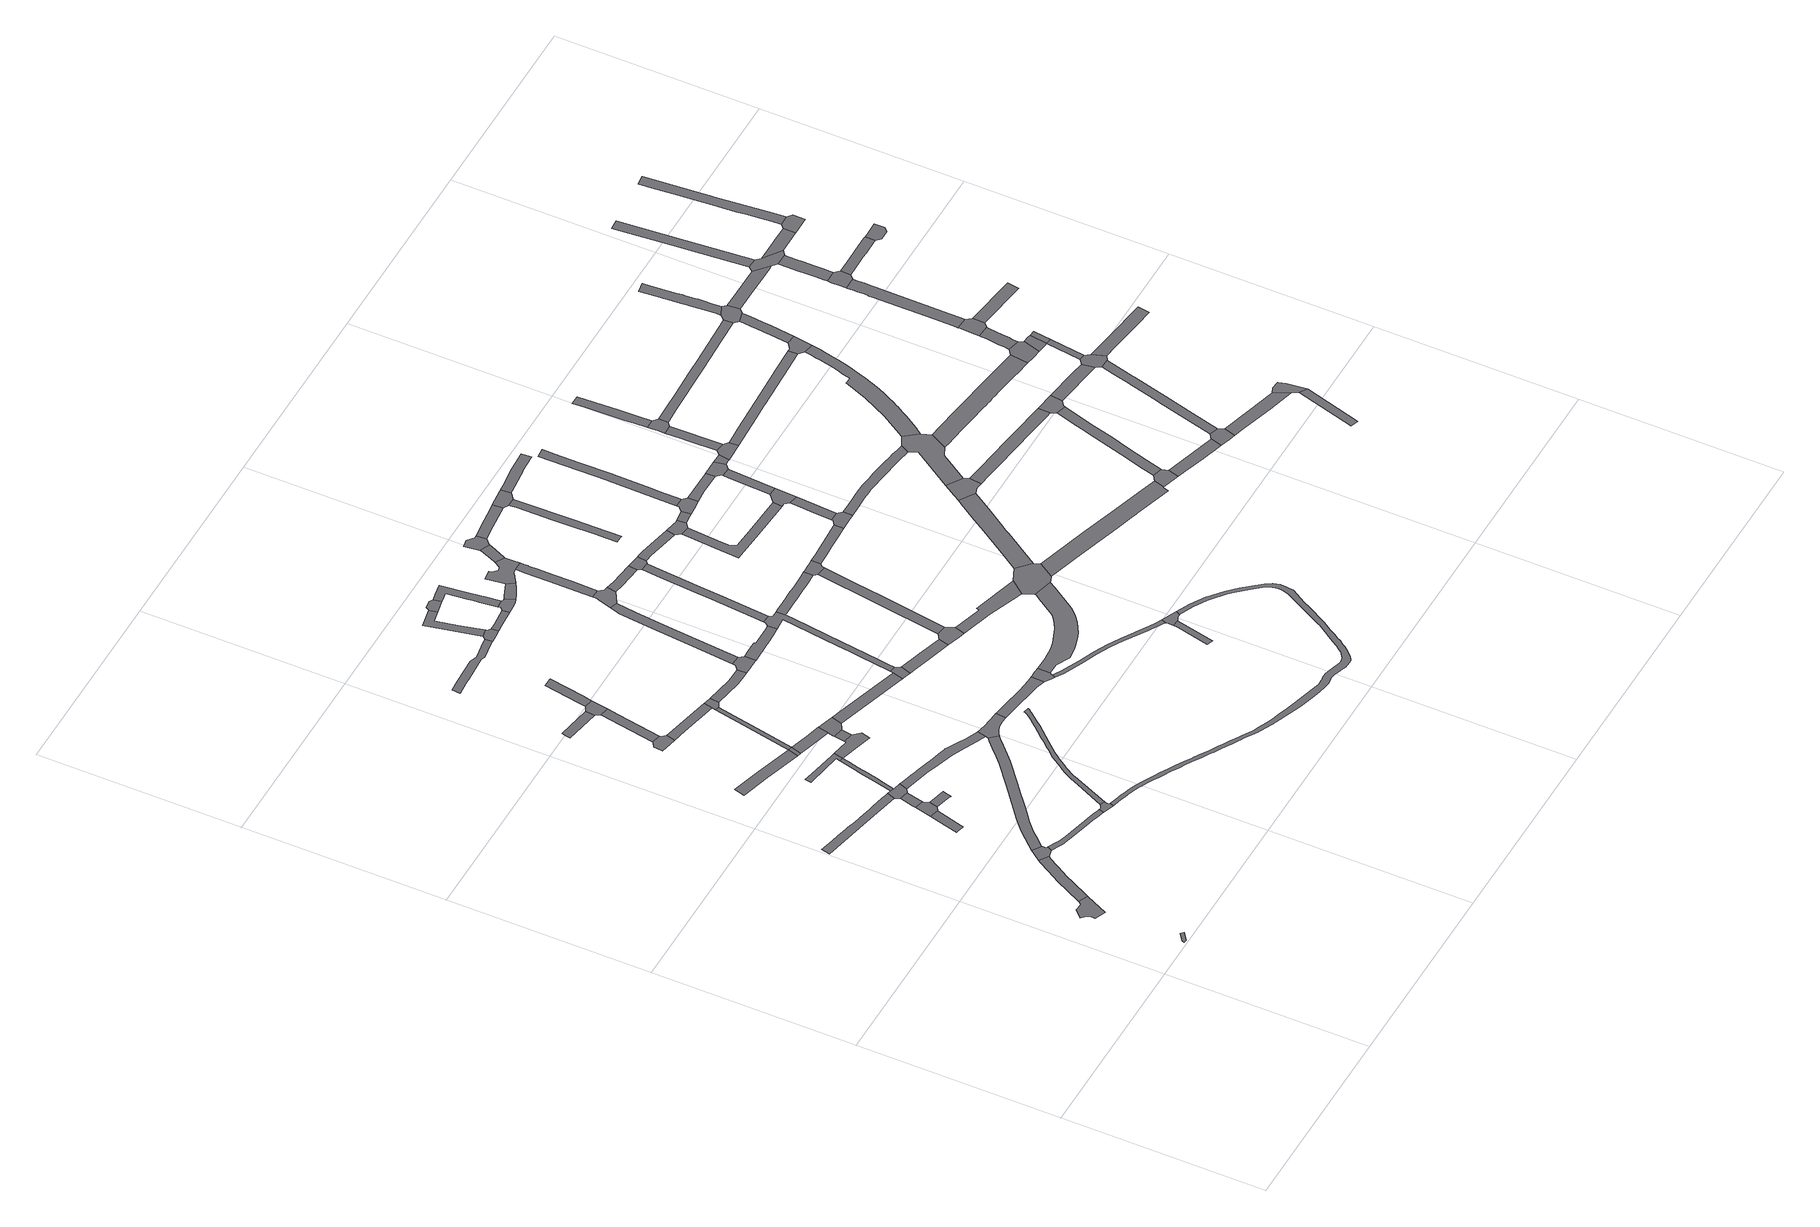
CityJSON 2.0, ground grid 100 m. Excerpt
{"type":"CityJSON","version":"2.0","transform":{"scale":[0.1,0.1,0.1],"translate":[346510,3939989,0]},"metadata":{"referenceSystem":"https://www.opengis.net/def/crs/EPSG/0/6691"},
"CityObjects":{
"road1":{"type":"Road","geometry":[{"type":"MultiSurface","lod":"1","boundaries":[[[0,1,2,3,4]]]}]},
"road2":{"type":"Road","geometry":[{"type":"MultiSurface","lod":"1","boundaries":[[[5,6,7,8,9,10,11,12,13,14,15,16,17,18]]]}]},
"road3":{"type":"Road","attributes":{"RoadStructureAttribute.sectionType":"1"},"geometry":[{"type":"MultiSurface","lod":"1","boundaries":[[[19,20,21,22,23,12,11,24,25,26,27,28,29]]]}]},
"road4":{"type":"Road","geometry":[{"type":"MultiSurface","lod":"1","boundaries":[[[30,31,32,33,34,19,29]]]}]},
"road5":{"type":"Road","attributes":{"RoadStructureAttribute.sectionType":"1"},"geometry":[{"type":"MultiSurface","lod":"1","boundaries":[[[35,36,37,38,39,40,41,42,43,44,45,46,47,48,49,50,51,52]]]}]},
"road6":{"type":"Road","attributes":{"RoadStructureAttribute.sectionType":"1"},"geometry":[{"type":"MultiSurface","lod":"1","boundaries":[[[53,54,55,56,57,58,59,60,61]]]}]},
"road7":{"type":"Road","attributes":{"RoadStructureAttribute.sectionType":"1"},"geometry":[{"type":"MultiSurface","lod":"1","boundaries":[[[30,62,63,64,65,66,67,68,69,70,71,72,73,74,75,76,77,78,79,31]]]}]},
"road8":{"type":"Road","geometry":[{"type":"MultiSurface","lod":"1","boundaries":[[[80,61,60,81,82,83]]]}]},
"road9":{"type":"Road","attributes":{"RoadStructureAttribute.sectionType":"1"},"geometry":[{"type":"MultiSurface","lod":"1","boundaries":[[[84,85,80,83,86]]]}]},
"road10":{"type":"Road","attributes":{"RoadStructureAttribute.sectionType":"1"},"geometry":[{"type":"MultiSurface","lod":"1","boundaries":[[[81,87,88,89,90,82]]]}]},
"road11":{"type":"Road","geometry":[{"type":"MultiSurface","lod":"1","boundaries":[[[91,92,93,94,39,38,84,86,95]]]}]},
"road12":{"type":"Road","attributes":{"RoadStructureAttribute.sectionType":"1"},"geometry":[{"type":"MultiSurface","lod":"1","boundaries":[[[96,97,98,99,100,101]]]}]},
"road13":{"type":"Road","geometry":[{"type":"MultiSurface","lod":"1","boundaries":[[[102,103,104,105,106,71,70,107,108,109,110,111,112,113,114]]]}]},
"road14":{"type":"Road","attributes":{"RoadStructureAttribute.sectionType":"1"},"geometry":[{"type":"MultiSurface","lod":"1","boundaries":[[[115,116,117,118,119,120,94,93,121,122,123,124,125,126,127]]]}]},
"road15":{"type":"Road","attributes":{"RoadStructureAttribute.sectionType":"1"},"geometry":[{"type":"MultiSurface","lod":"1","boundaries":[[[33,128,129,130,131,132,133,134,135,136,137,138,139,140,141,142,143,144,145,146,147,148,149,150,151,152,153,154,155,156,157,158,159,160,161,162,34]]]}]},
"road16":{"type":"Road","geometry":[{"type":"MultiSurface","lod":"1","boundaries":[[[126,163,164,165,166,167,168,169,127]]]}]},
"road17":{"type":"Road","geometry":[{"type":"MultiSurface","lod":"1","boundaries":[[[170,171,172,173,174,175,176,177]]]}]},
"road18":{"type":"Road","attributes":{"RoadStructureAttribute.sectionType":"1"},"geometry":[{"type":"MultiSurface","lod":"1","boundaries":[[[178,179,180,181,182]]]}]},
"road19":{"type":"Road","geometry":[{"type":"MultiSurface","lod":"1","boundaries":[[[183,184,98,97]]]}]},
"road20":{"type":"Road","attributes":{"RoadStructureAttribute.sectionType":"1"},"geometry":[{"type":"MultiSurface","lod":"1","boundaries":[[[185,172,171,186,187,188]]]}]},
"road21":{"type":"Road","attributes":{"RoadStructureAttribute.sectionType":"1"},"geometry":[{"type":"MultiSurface","lod":"1","boundaries":[[[189,190,191,192,193,194,195,196,197,198,199,200,201,202,203,204,205,206,207,208,209,210,91,95]]]}]},
"road22":{"type":"Road","attributes":{"RoadStructureAttribute.sectionType":"1"},"geometry":[{"type":"MultiSurface","lod":"1","boundaries":[[[211,212,213,214,215,184,183,216,217,218]]]}]},
"road23":{"type":"Road","attributes":{"RoadStructureAttribute.sectionType":"1"},"geometry":[{"type":"MultiSurface","lod":"1","boundaries":[[[219,220,221,222,223,163,126,224]]]}]},
"road24":{"type":"Road","attributes":{"RoadStructureAttribute.sectionType":"1"},"geometry":[{"type":"MultiSurface","lod":"1","boundaries":[[[176,225,226,227,228,229,177]]]}]},
"road25":{"type":"Road","geometry":[{"type":"MultiSurface","lod":"1","boundaries":[[[187,230,231,182,181,188]]]}]},
"road26":{"type":"Road","attributes":{"RoadStructureAttribute.sectionType":"1"},"geometry":[{"type":"MultiSurface","lod":"1","boundaries":[[[232,233,234,235,236,98,184]]]}]},
"road27":{"type":"Road","attributes":{"RoadStructureAttribute.sectionType":"1"},"geometry":[{"type":"MultiSurface","lod":"1","boundaries":[[[237,222,221,238]]]}]},
"road28":{"type":"Road","attributes":{"RoadStructureAttribute.sectionType":"1"},"geometry":[{"type":"MultiSurface","lod":"1","boundaries":[[[239,240,241,242,243,244,245,246,247,248,249,250,251,252,253,254,255,256,257,258,259,260,261,262,263,264,265,266,267,268,269,270,271,272,273,274,275,276,277,278,279,280,281,282,283,284,285,286,287,288,289,102,114]]]}]},
"road29":{"type":"Road","geometry":[{"type":"MultiSurface","lod":"1","boundaries":[[[290,211,218,291,237,238,292,293,294]]]}]},
"road30":{"type":"Road","attributes":{"RoadStructureAttribute.sectionType":"1"},"geometry":[{"type":"MultiSurface","lod":"1","boundaries":[[[230,295,296,297,298,231]]]}]},
"road31":{"type":"Road","geometry":[{"type":"MultiSurface","lod":"1","boundaries":[[[299,227,226,235,234,300,301]]]}]},
"road32":{"type":"Road","attributes":{"RoadStructureAttribute.sectionType":"1"},"geometry":[{"type":"MultiSurface","lod":"1","boundaries":[[[302,303,304,305,306,307,308,309,310,311,312,313,314,315,316]]]}]},
"road33":{"type":"Road","geometry":[{"type":"MultiSurface","lod":"1","boundaries":[[[317,318,319,320,321,322,323,195,194,146,145,324,325,326,327,328,329]]]}]},
"road34":{"type":"Road","attributes":{"RoadStructureAttribute.sectionType":"1"},"geometry":[{"type":"MultiSurface","lod":"1","boundaries":[[[300,330,331,332,333,334,335,301]]]}]},
"road35":{"type":"Road","attributes":{"RoadStructureAttribute.sectionType":"1"},"geometry":[{"type":"MultiSurface","lod":"1","boundaries":[[[293,336,337,338,339,340,341,342,294]]]}]},
"road36":{"type":"Road","geometry":[{"type":"MultiSurface","lod":"1","boundaries":[[[343,344,345,346,347,348,349,302,316]]]}]},
"road37":{"type":"Road","geometry":[{"type":"MultiSurface","lod":"1","boundaries":[[[350,351,352,353,333,332,354,355]]]}]},
"road38":{"type":"Road","attributes":{"RoadStructureAttribute.sectionType":"1"},"geometry":[{"type":"MultiSurface","lod":"1","boundaries":[[[356,357,358,359,360,361,362,363,364,317,329]]]}]},
"road39":{"type":"Road","attributes":{"RoadStructureAttribute.sectionType":"1"},"geometry":[{"type":"MultiSurface","lod":"1","boundaries":[[[365,366,367,349,348,368,369,370,371]]]}]},
"road40":{"type":"Road","geometry":[{"type":"MultiSurface","lod":"1","boundaries":[[[372,339,338,373,374,375,376,377]]]}]},
"road41":{"type":"Road","attributes":{"RoadStructureAttribute.sectionType":"1"},"geometry":[{"type":"MultiSurface","lod":"1","boundaries":[[[345,378,379,380,381,346]]]}]},
"road42":{"type":"Road","geometry":[{"type":"MultiSurface","lod":"1","boundaries":[[[370,382,383,384,385,386,387,371]]]}]},
"road43":{"type":"Road","attributes":{"RoadStructureAttribute.sectionType":"1"},"geometry":[{"type":"MultiSurface","lod":"1","boundaries":[[[388,389,390,391,392,393,394,395,396,397,398,399,400,401,402,403,404,405,406,407,408,409,410,411,412,413,414,415,416,417,418,419,420,421,422,423,424,425,426,427,428,429,430,431,432,433,434,435,436,437,438,439,440,441,442,443,444,445,446,447,448,449,450,451,452,453,454,455,456,457,458,459,460,461,462,463,464,465,466,467,108,107,468,469,470,471,472,473,474,475,476,477,478,479,480,481,482,483,484,485,486,487,488,489,490,491,492,493,494,495,496,497,498,499,500,501,502,503,504,505,506,507,508,509,510,511,512,513,514,515,516,517,518,519,520,521,522,523,524,525,526,527,528,529,530,531,532,533,534,535,536,537,538,539,540,541,542,543,544,545,546,547,548,549,550,551,552,553,554,555,556,557,558,559,560,561,562,563,564,565,566,567,568,569]]]}]},
"road44":{"type":"Road","attributes":{"RoadStructureAttribute.sectionType":"1"},"geometry":[{"type":"MultiSurface","lod":"1","boundaries":[[[570,571,572,573,574,575,352,351,576,577,578]]]}]},
"road45":{"type":"Road","geometry":[{"type":"MultiSurface","lod":"1","boundaries":[[[579,580,581,582,583,584,350,355,585,586,587,588,589,590,591,592]]]}]},
"road46":{"type":"Road","geometry":[{"type":"MultiSurface","lod":"1","boundaries":[[[593,594,595,596,597,598,359,358,599,600]]]}]},
"road47":{"type":"Road","attributes":{"RoadStructureAttribute.sectionType":"1"},"geometry":[{"type":"MultiSurface","lod":"1","boundaries":[[[601,602,603,604,384,383,605,606,607,608,609,610,611,612]]]}]},
"road48":{"type":"Road","geometry":[{"type":"MultiSurface","lod":"1","boundaries":[[[613,614,615,616,617,612,611,618,380,379,619,620,621]]]}]},
"road49":{"type":"Road","attributes":{"RoadStructureAttribute.sectionType":"1"},"geometry":[{"type":"MultiSurface","lod":"1","boundaries":[[[622,623,624,375,374,625,626,627,628]]]}]},
"road50":{"type":"Road","attributes":{"RoadStructureAttribute.sectionType":"1"},"geometry":[{"type":"MultiSurface","lod":"1","boundaries":[[[376,629,630,631,632,633,634,635,636,637,638,639,640,579,592,641,642,643,644,645,377]]]}]},
"road51":{"type":"Road","attributes":{"RoadStructureAttribute.sectionType":"1"},"geometry":[{"type":"MultiSurface","lod":"1","boundaries":[[[646,647,613,621,648,649,650,651,652]]]}]},
"road52":{"type":"Road","geometry":[{"type":"MultiSurface","lod":"1","boundaries":[[[653,654,655,656,657,658,659,570,578,660]]]}]},
"road53":{"type":"Road","geometry":[{"type":"MultiSurface","lod":"1","boundaries":[[[661,662,663,664,665,622,628]]]}]},
"road54":{"type":"Road","attributes":{"RoadStructureAttribute.sectionType":"1"},"geometry":[{"type":"MultiSurface","lod":"1","boundaries":[[[666,667,668,669,656,655,670,671,672,673,674,675,676,677]]]}]},
"road55":{"type":"Road","attributes":{"RoadStructureAttribute.sectionType":"1"},"geometry":[{"type":"MultiSurface","lod":"1","boundaries":[[[678,679,680,681,682,683,684,685,686,687,688,689,690,691,692,693,694,695,696,697,593,600]]]}]},
"road56":{"type":"Road","geometry":[{"type":"MultiSurface","lod":"1","boundaries":[[[698,699,700,701,702,703,704,705,706,707,708,646,652,709,710,711,712,713,714,715,716,677,676,717,718,719]]]}]},
"road57":{"type":"Road","attributes":{"RoadStructureAttribute.sectionType":"1"},"geometry":[{"type":"MultiSurface","lod":"1","boundaries":[[[638,720,721,722,723,724,725,726,727,639]]]}]},
"road58":{"type":"Road","attributes":{"RoadStructureAttribute.sectionType":"1"},"geometry":[{"type":"MultiSurface","lod":"1","boundaries":[[[728,729,653,660,730,731,732]]]}]},
"road59":{"type":"Road","attributes":{"RoadStructureAttribute.sectionType":"1"},"geometry":[{"type":"MultiSurface","lod":"1","boundaries":[[[733,734,735,736,737,738,739,740,741,742,596,595,743,744,745,746,747,748,749,750,751,752,753,754,755,756,757,758,759]]]}]},
"road60":{"type":"Road","geometry":[{"type":"MultiSurface","lod":"1","boundaries":[[[760,761,762,763,764,765,766,767,768,769,770,771,636,635,772,773,774,775,776,777,778,779,780,781,782]]]}]},
"road61":{"type":"Road","attributes":{"RoadStructureAttribute.sectionType":"1"},"geometry":[{"type":"MultiSurface","lod":"1","boundaries":[[[783,784,785,786,787,788,789,790,698,719]]]}]},
"road62":{"type":"Road","attributes":{"RoadStructureAttribute.sectionType":"1"},"geometry":[{"type":"MultiSurface","lod":"1","boundaries":[[[791,665,664,792,793,794,795,796]]]}]},
"road63":{"type":"Road","attributes":{"RoadStructureAttribute.sectionType":"1"},"geometry":[{"type":"MultiSurface","lod":"1","boundaries":[[[797,798,799,800,801,663,662,802,803,804]]]}]},
"road64":{"type":"Road","geometry":[{"type":"MultiSurface","lod":"1","boundaries":[[[731,723,722,805,806,732]]]}]},
"road65":{"type":"Road","attributes":{"RoadStructureAttribute.sectionType":"1"},"geometry":[{"type":"MultiSurface","lod":"1","boundaries":[[[807,808,809,810,811]]]}]},
"road66":{"type":"Road","geometry":[{"type":"MultiSurface","lod":"1","boundaries":[[[786,812,813,814,815,816,817,818,819,820,821,787]]]}]},
"road67":{"type":"Road","geometry":[{"type":"MultiSurface","lod":"1","boundaries":[[[568,822,689,688,823,824,807,811,825,826,827,569]]]}]},
"road68":{"type":"Road","geometry":[{"type":"MultiSurface","lod":"1","boundaries":[[[828,829,830,760,782,796,795,831,832,833]]]}]},
"road69":{"type":"Road","attributes":{"RoadStructureAttribute.sectionType":"1"},"geometry":[{"type":"MultiSurface","lod":"1","boundaries":[[[834,835,836,837,806,805,838,839,840]]]}]},
"road70":{"type":"Road","attributes":{"RoadStructureAttribute.sectionType":"1"},"geometry":[{"type":"MultiSurface","lod":"1","boundaries":[[[841,842,843,815,814,844,845]]]}]},
"road71":{"type":"Road","attributes":{"RoadStructureAttribute.sectionType":"1"},"geometry":[{"type":"MultiSurface","lod":"1","boundaries":[[[846,847,848,849,850,851,852,853,854,855,856,857,858]]]}]},
"road72":{"type":"Road","geometry":[{"type":"MultiSurface","lod":"1","boundaries":[[[758,859,860,861,862,863,864,797,804,865,759]]]}]},
"road73":{"type":"Road","geometry":[{"type":"MultiSurface","lod":"1","boundaries":[[[866,867,868,869,870,871,834,840]]]}]},
"road74":{"type":"Road","attributes":{"RoadStructureAttribute.sectionType":"1"},"geometry":[{"type":"MultiSurface","lod":"1","boundaries":[[[832,872,873,874,875,876,877,833]]]}]},
"road75":{"type":"Road","geometry":[{"type":"MultiSurface","lod":"1","boundaries":[[[858,857,878,879,880,841,845]]]}]},
"road76":{"type":"Road","attributes":{"RoadStructureAttribute.sectionType":"1"},"geometry":[{"type":"MultiSurface","lod":"1","boundaries":[[[881,869,868,882,883,884]]]}]},
"road77":{"type":"Road","attributes":{"RoadStructureAttribute.sectionType":"1"},"geometry":[{"type":"MultiSurface","lod":"1","boundaries":[[[885,886,887,888,867,866,889,890,891,892,893,894]]]}]},
"road78":{"type":"Road","geometry":[{"type":"MultiSurface","lod":"1","boundaries":[[[883,895,896,897,898,899,900,901,884]]]}]},
"road79":{"type":"Road","geometry":[{"type":"MultiSurface","lod":"1","boundaries":[[[875,902,903,904,905,906,907,876]]]}]},
"road80":{"type":"Road","attributes":{"RoadStructureAttribute.sectionType":"1"},"geometry":[{"type":"MultiSurface","lod":"1","boundaries":[[[908,909,910,911,912,879,878,913,914,915,916,917,918]]]}]},
"road81":{"type":"Road","attributes":{"RoadStructureAttribute.sectionType":"1"},"geometry":[{"type":"MultiSurface","lod":"1","boundaries":[[[919,920,921,922,923,924,864,863,925,926,927,928,929,930,931,932,933]]]}]},
"road82":{"type":"Road","attributes":{"RoadStructureAttribute.sectionType":"1"},"geometry":[{"type":"MultiSurface","lod":"1","boundaries":[[[934,935,906,905,936,937]]]}]},
"road83":{"type":"Road","attributes":{"RoadStructureAttribute.sectionType":"1"},"geometry":[{"type":"MultiSurface","lod":"1","boundaries":[[[938,939,940,941,942,943,944,945,946,947,948,949,950,899,898]]]}]},
"road84":{"type":"Road","geometry":[{"type":"MultiSurface","lod":"1","boundaries":[[[936,951,952,894,893,953,937]]]}]},
"road85":{"type":"Road","attributes":{"RoadStructureAttribute.sectionType":"1"},"geometry":[{"type":"MultiSurface","lod":"1","boundaries":[[[954,955,956,897,896,957,958,959,960,961]]]}]},
"road86":{"type":"Road","attributes":{"RoadStructureAttribute.sectionType":"1"},"geometry":[{"type":"MultiSurface","lod":"1","boundaries":[[[962,963,964,965,966,967,968,969,970,971,972,973,974,975,976,861,860]]]}]},
"road87":{"type":"Road","attributes":{"RoadStructureAttribute.sectionType":"1"},"geometry":[{"type":"MultiSurface","lod":"1","boundaries":[[[977,978,952,951,979,980,981,982]]]}]},
"road88":{"type":"Road","geometry":[{"type":"MultiSurface","lod":"1","boundaries":[[[981,983,984,985,961,960,986,982]]]}]},
"road89":{"type":"Road","attributes":{"RoadStructureAttribute.sectionType":"1"},"geometry":[{"type":"MultiSurface","lod":"1","boundaries":[[[987,988,989,990,991,992,993,994,995,996,997,998,999,1000,1001,1002,1003,1004,1005,1006,1007,1008,1009,1010,1011,1012,1013,1014,1015,1016,1017,1018,1019,1020,1021,1022,904,903]]]}]},
"road90":{"type":"Road","attributes":{"RoadStructureAttribute.sectionType":"1"},"geometry":[{"type":"MultiSurface","lod":"1","boundaries":[[[1023,984,983,1024,1025]]]}]},
"road91":{"type":"Road","geometry":[{"type":"MultiSurface","lod":"1","boundaries":[[[1026,1027,1028,1029,1030,919,933,1031,1032]]]}]},
"road92":{"type":"Road","geometry":[{"type":"MultiSurface","lod":"1","boundaries":[[[1033,1034,1035,1036,1037,1038,1023,1025]]]}]},
"road93":{"type":"Road","attributes":{"RoadStructureAttribute.sectionType":"1"},"geometry":[{"type":"MultiSurface","lod":"1","boundaries":[[[1039,1040,1038,1037,1041,1042]]]}]},
"road94":{"type":"Road","geometry":[{"type":"MultiSurface","lod":"1","boundaries":[[[1043,1044,1045,1042,1041,1046,1047,1048,1049]]]}]},
"road95":{"type":"Road","geometry":[{"type":"MultiSurface","lod":"1","boundaries":[[[1050,1000,999,1051,1029,1028,1052,1053,1054,1055]]]}]},
"road96":{"type":"Road","attributes":{"RoadStructureAttribute.sectionType":"1"},"geometry":[{"type":"MultiSurface","lod":"1","boundaries":[[[1056,1057,1058,1059,1060,1061,1062,1063,1043,1049]]]}]},
"road97":{"type":"Road","geometry":[{"type":"MultiSurface","lod":"1","boundaries":[[[1064,972,971,1065,1066,1067,1068]]]}]},
"road98":{"type":"Road","attributes":{"RoadStructureAttribute.sectionType":"1"},"geometry":[{"type":"MultiSurface","lod":"1","boundaries":[[[1069,1070,1071,1072,1073,1074,1075,1076,1077,1078,1079,1080,1081,1082,1083,1026,1032]]]}]},
"road99":{"type":"Road","attributes":{"RoadStructureAttribute.sectionType":"1"},"geometry":[{"type":"MultiSurface","lod":"1","boundaries":[[[1084,1085,1086,1087,1088,1089,1090,1091,1092,1093,1067,1066]]]}]},
"road100":{"type":"Road","attributes":{"RoadStructureAttribute.sectionType":"1"},"geometry":[{"type":"MultiSurface","lod":"1","boundaries":[[[1034,1094,1095,1096,1097,1098,1099,1100,1101,1102,1103,1104,1035]]]}]},
"road101":{"type":"Road","attributes":{"RoadStructureAttribute.sectionType":"1"},"geometry":[{"type":"MultiSurface","lod":"1","boundaries":[[[1105,1106,1107,1108,1109,1110,1111,1064,1068,1112,1113,1114,1115,1116,1117]]]}]},
"road102":{"type":"Road","attributes":{"RoadStructureAttribute.sectionType":"1"},"geometry":[{"type":"MultiSurface","lod":"1","boundaries":[[[1118,1119,1120,1121,1122,1123,1124,1125,1126,1127,1128,1129,1130,1131,1132,1133,1134,1135,1136,1137,1138,1139,1140,1141,1142,1143,1144,1145,1146,1147,1148,1149,1150,1151,1152,1153,1154,1155,1156,1157,1158,1159,1160,1050,1055]]]}]},
"road103":{"type":"Road","attributes":{"RoadStructureAttribute.sectionType":"1"},"geometry":[{"type":"MultiSurface","lod":"1","boundaries":[[[1161,1162,1163,1164,1165,1166,1167,1168,1169,1170,1171,1172,1173,1048,1047]]]}]},
"road104":{"type":"Road","geometry":[{"type":"MultiSurface","lod":"1","boundaries":[[[1090,1089,1174,1175,1176,1177,1178]]]}]},
"road105":{"type":"Road","attributes":{"RoadStructureAttribute.sectionType":"1"},"geometry":[{"type":"MultiSurface","lod":"1","boundaries":[[[1179,1180,1181,1182,1183,1184,1185,1186,1187,1188,1189,1190,1191,1192,1193,1194,1195,1196,1054,1053,1197,1198,1199,1200,1201,1202,1203,1204,1205,1206,1207,1208,1209,1210,1211,1212,1213,1214,1215,1216,1217,1218,1219,1220]]]}]},
"road106":{"type":"Road","geometry":[{"type":"MultiSurface","lod":"1","boundaries":[[[1221,1222,1223,1077,1076,1105,1117]]]}]},
"road107":{"type":"Road","attributes":{"RoadStructureAttribute.sectionType":"1"},"geometry":[{"type":"MultiSurface","lod":"1","boundaries":[[[1175,1224,1225,1226,1227,1228,1229,1176]]]}]},
"road108":{"type":"Road","attributes":{"RoadStructureAttribute.sectionType":"1"},"geometry":[{"type":"MultiSurface","lod":"1","boundaries":[[[1177,1230,1231,1232,1233,1234,1235,1236,1237,1238,1239,1240,1241,1242,1243,1244,1178]]]}]},
"road109":{"type":"Road","attributes":{"RoadStructureAttribute.sectionType":"1"},"geometry":[{"type":"MultiSurface","lod":"1","boundaries":[[[1245,1246,1247,1248,1223,1222]]]}]},
"road110":{"type":"Road","geometry":[{"type":"MultiSurface","lod":"1","boundaries":[[[1098,1146,1145,1249,1250,1251,1099]]]}]},
"road111":{"type":"Road","attributes":{"RoadStructureAttribute.sectionType":"1"},"geometry":[{"type":"MultiSurface","lod":"1","boundaries":[[[1252,1253,1254,1255]]]}]},
"road112":{"type":"Road","attributes":{"RoadStructureAttribute.sectionType":"1"},"geometry":[{"type":"MultiSurface","lod":"1","boundaries":[[[1249,1256,1257,1258,1259,1260,1261,1262,1263,1264,1265,1266,1267,1268,1269,1250]]]}]},
"road113":{"type":"Road","geometry":[{"type":"MultiSurface","lod":"1","boundaries":[[[1270,1271,1272,1228,1227,1252,1255]]]}]},
"road114":{"type":"Road","geometry":[{"type":"MultiSurface","lod":"1","boundaries":[[[1273,1274,1275,1220,1219,1276,1277]]]}]},
"road115":{"type":"Road","geometry":[{"type":"MultiSurface","lod":"1","boundaries":[[[1237,1278,1279,1280,1281,1282,1247,1246,1238]]]}]},
"road116":{"type":"Road","geometry":[{"type":"MultiSurface","lod":"1","boundaries":[[[1260,1283,1284,1285,1286,1167,1166,1261]]]}]},
"road117":{"type":"Road","attributes":{"RoadStructureAttribute.sectionType":"1"},"geometry":[{"type":"MultiSurface","lod":"1","boundaries":[[[1281,1287,1288,1282]]]}]},
"road118":{"type":"Road","attributes":{"RoadStructureAttribute.sectionType":"1"},"geometry":[{"type":"MultiSurface","lod":"1","boundaries":[[[1289,1290,1291,1292,1293,1294,1295,1296,1297,1298,1299,1300,1286,1285,1301,1302,1303,1304,1305,1306,1307,1308,1309,1310,1311,1312,1313,1314]]]}]},
"road119":{"type":"Road","attributes":{"RoadStructureAttribute.sectionType":"1"},"geometry":[{"type":"MultiSurface","lod":"1","boundaries":[[[1315,1288,1316,1317,1273,1277]]]}]},
"road120":{"type":"Road","attributes":{"RoadStructureAttribute.sectionType":"1"},"geometry":[{"type":"MultiSurface","lod":"1","boundaries":[[[1274,1318,1319,1320,1321,1322,1323,1324,1325,1326,1327,1328,1329,1330,1331,1275]]]}]},
"road121":{"type":"Road","geometry":[{"type":"MultiSurface","lod":"1","boundaries":[[[1287,1332,1316,1288]]]}]},
"road122":{"type":"Road","geometry":[{"type":"MultiSurface","lod":"1","boundaries":[[[1333,1334,1335,1336,1337,1338,1325,1324,1339]]]}]},
"road123":{"type":"Road","attributes":{"RoadStructureAttribute.sectionType":"1"},"geometry":[{"type":"MultiSurface","lod":"1","boundaries":[[[1340,1341,1342,1343,1279,1278,1344,1345,1346,1347]]]}]},
"road124":{"type":"Road","attributes":{"RoadStructureAttribute.sectionType":"1"},"geometry":[{"type":"MultiSurface","lod":"1","boundaries":[[[1348,1349,1350,1351,1352,1353,1354,1284,1283]]]}]},
"road125":{"type":"Road","attributes":{"RoadStructureAttribute.sectionType":"1"},"geometry":[{"type":"MultiSurface","lod":"1","boundaries":[[[1355,1356,1357,1358,1359,1360,1361,1362,1363,1364,1365,1366,1367,1368,1335,1334,1369,1370,1371,1372,1373,1374,1375,1376,1377,1378,1379,1380]]]}]},
"road126":{"type":"Road","attributes":{"RoadStructureAttribute.sectionType":"1"},"geometry":[{"type":"MultiSurface","lod":"1","boundaries":[[[1381,1333,1339,1382]]]}]},
"road127":{"type":"Road","geometry":[{"type":"MultiSurface","lod":"1","boundaries":[[[1383,1384,1355,1380,1385,1386,1387,1388]]]}]},
"road128":{"type":"Road","attributes":{"RoadStructureAttribute.sectionType":"1"},"geometry":[{"type":"MultiSurface","lod":"1","boundaries":[[[1389,1390,1391,1392,1393,1388,1387,1394,1395,1396,1397,1398,1399,1400]]]}]},
"road129":{"type":"Road","geometry":[{"type":"MultiSurface","lod":"1","boundaries":[[[1399,1401,1402,1403,1404,1353,1352,1400]]]}]},
"road130":{"type":"Road","attributes":{"RoadStructureAttribute.sectionType":"1"},"geometry":[{"type":"MultiSurface","lod":"1","boundaries":[[[1403,1405,1406,1407,1408,1409,1410,1404]]]}]},
"road131":{"type":"Road","attributes":{"RoadStructureAttribute.sectionType":"1"},"geometry":[{"type":"MultiSurface","lod":"1","boundaries":[[[1411,1412,1413,1414,1415,1416,1417,1418,1419,1386,1385]]]}]},
"road132":{"type":"Road","attributes":{"RoadStructureAttribute.sectionType":"1"},"geometry":[{"type":"MultiSurface","lod":"1","boundaries":[[[1420,1421,1422,1423,1402,1401,1424,1425,1426]]]}]},
"road133":{"type":"Road","geometry":[{"type":"MultiSurface","lod":"1","boundaries":[[[1427,1428,1429,1420,1426,1430,1431]]]}]},
"road134":{"type":"Road","geometry":[{"type":"MultiSurface","lod":"1","boundaries":[[[1432,1433,1416,1415,1434,1435,1436,1437,1438]]]}]},
"road135":{"type":"Road","attributes":{"RoadStructureAttribute.sectionType":"1"},"geometry":[{"type":"MultiSurface","lod":"1","boundaries":[[[1428,1439,1440,1441,1442,1443,1444,1445,1446,1447,1448,1449,1450,1451,1452,1453,1429]]]}]}
},
"vertices":[
[271,41,0],[259,55,0],[220,24,0],[217,14,0],[231,10,0],
[163,473,0],[171,464,0],[175,451,0],[176,436,0],[176,427,0],[227,403,0],[282,516,0],[236,538,0],[226,524,0],[215,522,0],[205,522,0],[199,522,0],[184,524,0],[148,487,0],
[386,808,0],[376,794,0],[324,705,0],[323,703,0],[308,678,0],[284,521,0],[334,620,0],[351,654,0],[366,678,0],[418,766,0],[427,778,0],
[466,789,0],[477,811,0],[469,815,0],[468,834,0],[428,864,0],
[10,1639,0],[213,1594,0],[355,1563,0],[445,1543,0],[460,1582,0],[445,1586,0],[439,1587,0],[419,1592,0],[362,1604,0],[336,1609,0],[295,1618,0],[239,1631,0],[192,1642,0],[183,1645,0],[126,1658,0],[91,1666,0],[37,1678,0],[19,1682,0],
[405,1306,0],[380,1206,0],[397,1202,0],[399,1201,0],[423,1195,0],[432,1231,0],[449,1295,0],[460,1340,0],[416,1351,0],
[512,765,0],[522,761,0],[565,747,0],[688,716,0],[712,710,0],[743,702,0],[772,693,0],[778,691,0],[779,691,0],[787,715,0],[786,715,0],[780,717,0],[750,726,0],[718,735,0],[694,741,0],[572,771,0],[531,784,0],[523,788,0],
[437,1435,0],[482,1353,0],[493,1396,0],[481,1424,0],
[458,1518,0],[441,1451,0],[502,1509,0],
[549,1335,0],[569,1329,0],[577,1361,0],[581,1373,0],
[536,1562,0],[502,1571,0],[498,1572,0],[479,1577,0],[521,1522,0],
[312,2094,0],[491,2039,0],[507,2091,0],[328,2147,0],[183,2189,0],[168,2136,0],
[815,726,0],[806,718,0],[800,716,0],[795,714,0],[792,714,0],[835,672,0],[841,690,0],[836,695,0],[836,697,0],[835,701,0],[836,706,0],[837,709,0],[839,716,0],
[540,1830,0],[527,1776,0],[519,1744,0],[516,1730,0],[514,1725,0],[497,1654,0],[518,1653,0],[519,1658,0],[534,1719,0],[546,1772,0],[560,1826,0],[567,1856,0],[547,1860,0],
[472,839,0],[488,858,0],[513,885,0],[535,910,0],[559,933,0],[583,955,0],[609,976,0],[652,1010,0],[696,1046,0],[715,1062,0],[772,1108,0],[817,1145,0],[834,1160,0],[877,1197,0],[912,1228,0],[953,1269,0],[984,1298,0],[998,1311,0],[966,1348,0],[950,1335,0],[918,1305,0],[877,1264,0],[844,1234,0],[802,1197,0],[785,1183,0],[740,1147,0],[620,1049,0],[577,1015,0],[550,992,0],[525,969,0],[499,945,0],[480,923,0],[476,918,0],[451,891,0],[433,871,0],
[576,1903,0],[557,1906,0],[420,1933,0],[375,1942,0],[370,1912,0],[383,1910,0],[552,1880,0],
[339,2612,0],[328,2628,0],[284,2641,0],[278,2636,0],[259,2623,0],[254,2578,0],[336,2560,0],[346,2604,0],
[152,3017,0],[149,2999,0],[143,2973,0],[317,2941,0],[321,2986,0],
[510,2033,0],[526,2085,0],
[314,2809,0],[368,2854,0],[377,2908,0],[333,2916,0],
[664,1485,0],[702,1472,0],[792,1441,0],[864,1409,0],[925,1381,0],[968,1361,0],[979,1405,0],[920,1429,0],[876,1453,0],[832,1477,0],[818,1485,0],[816,1486,0],[780,1496,0],[740,1506,0],[708,1515,0],[706,1515,0],[646,1532,0],[638,1534,0],[604,1543,0],[573,1552,0],[570,1553,0],[558,1556,0],
[692,2036,0],[692,2037,0],[618,2058,0],[550,2078,0],[546,2079,0],[535,2025,0],[556,2019,0],[677,1984,0],
[732,1809,0],[744,1853,0],[714,1888,0],[663,1896,0],[661,1886,0],[647,1833,0],
[408,2545,0],[590,2504,0],[599,2548,0],[414,2590,0],[412,2590,0],
[392,2993,0],[348,3001,0],
[569,2302,0],[584,2372,0],[605,2481,0],[586,2485,0],[550,2306,0],
[671,1948,0],[721,1940,0],
[920,904,0],[922,908,0],[932,926,0],[943,943,0],[953,961,0],[965,978,0],[977,996,0],[989,1013,0],[1001,1030,0],[1016,1048,0],[1031,1066,0],[1046,1084,0],[1062,1101,0],[1075,1116,0],[1086,1128,0],[1110,1156,0],[1134,1183,0],[1157,1211,0],[1166,1221,0],[1175,1231,0],[1183,1241,0],[1191,1252,0],[1194,1256,0],[1197,1261,0],[1200,1265,0],[1203,1269,0],[1206,1274,0],[1180,1280,0],[1179,1279,0],[1172,1263,0],[1152,1235,0],[1151,1234,0],[1142,1224,0],[1119,1196,0],[1099,1174,0],[1095,1169,0],[1070,1142,0],[1047,1114,0],[1031,1097,0],[1016,1079,0],[1000,1061,0],[985,1042,0],[972,1025,0],[960,1007,0],[948,989,0],[936,971,0],[925,954,0],[915,936,0],[904,917,0],[902,913,0],[882,867,0],
[710,2031,0],[672,1956,0],[728,1944,0],[756,1959,0],[773,2012,0],
[401,3040,0],[432,3217,0],[387,3218,0],[355,3038,0],
[616,2544,0],[632,2495,0],[638,2539,0],
[524,3579,0],[522,3579,0],[509,3579,0],[410,3564,0],[372,3577,0],[236,3570,0],[178,3566,0],[175,3526,0],[239,3530,0],[273,3532,0],[405,3539,0],[422,3531,0],[512,3544,0],[523,3544,0],[527,3544,0],
[1116,1386,0],[1115,1386,0],[1105,1386,0],[1025,1396,0],[1007,1399,0],[999,1401,0],[980,1405,0],[1011,1321,0],[1029,1329,0],[1045,1335,0],[1063,1337,0],[1083,1338,0],[1110,1336,0],
[770,2471,0],[805,2470,0],[850,2469,0],[849,2514,0],[789,2516,0],[773,2516,0],
[977,1892,0],[1098,1854,0],[1124,1846,0],[1140,1899,0],[1136,1900,0],[961,1954,0],[820,1997,0],
[561,3547,0],[571,3548,0],[597,3550,0],[594,3585,0],[577,3597,0],[575,3604,0],[536,3596,0],
[939,2522,0],[919,2545,0],[874,2549,0],[872,2533,0],[928,2468,0],[939,2468,0],
[1163,1328,0],[1341,1302,0],[1385,1287,0],[1387,1351,0],[1360,1353,0],[1327,1354,0],[1291,1360,0],[1183,1376,0],[1164,1378,0],
[477,3861,0],[479,3850,0],[507,3727,0],[548,3725,0],[525,3830,0],[582,3841,0],[574,3880,0],
[1142,1907,0],[1147,1839,0],[1170,1832,0],[1187,1884,0],[1172,1909,0],[1142,1913,0],
[626,3552,0],[720,3559,0],[717,3594,0],[628,3587,0],
[589,3842,0],[647,3854,0],[640,3893,0],[623,3904,0],[584,3898,0],[575,3881,0],
[2094,920,0],[2156,882,0],[2164,877,0],[2232,821,0],[2254,799,0],[2302,745,0],[2345,693,0],[2359,663,0],[2364,639,0],[2362,617,0],[2353,585,0],[2336,555,0],[2296,478,0],[2294,475,0],[2244,380,0],[2244,379,0],[2178,279,0],[2160,250,0],[2152,242,0],[2150,240,0],[2131,215,0],[2124,210,0],[2105,197,0],[2094,192,0],[2084,191,0],[2071,191,0],[2026,206,0],[2002,213,0],[1984,216,0],[1977,217,0],[1970,217,0],[1963,217,0],[1958,216,0],[1940,213,0],[1937,213,0],[1909,213,0],[1873,223,0],[1754,257,0],[1717,268,0],[1681,279,0],[1644,291,0],[1638,293,0],[1608,303,0],[1590,311,0],[1580,315,0],[1571,319,0],[1553,327,0],[1534,335,0],[1524,340,0],[1508,349,0],[1493,359,0],[1477,368,0],[1469,373,0],[1449,384,0],[1422,400,0],[1394,416,0],[1367,432,0],[1336,450,0],[1331,453,0],[1311,465,0],[1284,482,0],[1260,496,0],[1256,498,0],[1220,519,0],[1184,540,0],[1147,561,0],[1111,581,0],[1088,593,0],[1065,606,0],[1041,618,0],[1019,630,0],[1006,636,0],[994,641,0],[982,647,0],[970,652,0],[951,658,0],[933,664,0],[914,670,0],[895,675,0],[892,676,0],[862,664,0],[884,658,0],[890,656,0],[908,650,0],[927,645,0],[945,639,0],[963,633,0],[974,628,0],[986,623,0],[997,618,0],[1009,612,0],[1032,601,0],[1055,588,0],[1078,576,0],[1101,563,0],[1137,543,0],[1174,522,0],[1210,502,0],[1246,481,0],[1251,477,0],[1273,464,0],[1301,448,0],[1321,436,0],[1329,431,0],[1357,415,0],[1384,399,0],[1412,383,0],[1439,367,0],[1451,360,0],[1467,351,0],[1482,342,0],[1498,332,0],[1514,323,0],[1530,314,0],[1534,312,0],[1543,308,0],[1599,281,0],[1640,265,0],[1692,245,0],[1753,221,0],[1803,207,0],[1838,196,0],[1874,186,0],[1906,180,0],[1937,177,0],[1944,178,0],[1966,181,0],[1968,182,0],[1970,182,0],[1974,182,0],[1979,182,0],[1994,179,0],[2031,167,0],[2050,161,0],[2054,159,0],[2057,158,0],[2060,157,0],[2063,155,0],[2068,155,0],[2072,154,0],[2076,154,0],[2081,154,0],[2085,154,0],[2090,154,0],[2095,154,0],[2099,154,0],[2104,155,0],[2108,157,0],[2112,159,0],[2116,161,0],[2122,165,0],[2127,169,0],[2133,174,0],[2138,179,0],[2146,187,0],[2150,191,0],[2161,204,0],[2171,218,0],[2176,225,0],[2181,232,0],[2196,253,0],[2206,271,0],[2209,276,0],[2222,298,0],[2236,321,0],[2265,366,0],[2322,470,0],[2338,499,0],[2383,577,0],[2387,602,0],[2389,618,0],[2389,643,0],[2380,675,0],[2362,705,0],[2317,758,0],[2290,789,0],[2241,839,0],[2175,893,0],[2174,895,0],[2103,938,0],[2036,970,0],[2026,950,0],
[944,3180,0],[930,3135,0],[929,3132,0],[919,3029,0],[909,2921,0],[895,2774,0],[953,2903,0],[969,3074,0],[982,3169,0],
[1151,2519,0],[1130,2518,0],[1032,2517,0],[1033,2524,0],[1024,2524,0],[975,2523,0],[959,2468,0],[1070,2469,0],[1075,2469,0],[1085,2470,0],[1091,2470,0],[1109,2471,0],[1127,2472,0],[1154,2474,0],
[1441,1276,0],[1439,1281,0],[1447,1289,0],[1449,1350,0],[1408,1351,0],[1394,1351,0],[1421,1264,0],[1431,1258,0],
[759,3695,0],[749,3774,0],[732,3910,0],[675,3899,0],[665,3857,0],[698,3863,0],[711,3757,0],[714,3735,0],[718,3704,0],[720,3685,0],[728,3621,0],[768,3626,0],
[784,3619,0],[782,3619,0],[779,3619,0],[775,3619,0],[770,3622,0],[730,3609,0],[755,3562,0],[785,3564,0],[804,3572,0],
[1416,1814,0],[1299,1850,0],[1192,1883,0],[1172,1831,0],[1200,1823,0],[1290,1796,0],[1401,1763,0],
[1178,1952,0],[1184,1996,0],[1209,2186,0],[1221,2272,0],[1242,2435,0],[1248,2475,0],[1249,2481,0],[1248,2526,0],[1219,2525,0],[1206,2541,0],[1166,2545,0],[1165,2534,0],[1218,2479,0],[1179,2190,0],[1171,2129,0],[1163,2069,0],[1154,2000,0],
[871,3656,0],[803,3627,0],[829,3583,0],[851,3593,0],[872,3604,0],[892,3617,0],[895,3619,0],
[1050,3249,0],[1032,3253,0],[1014,3278,0],[969,3279,0],[969,3265,0],[969,3261,0],[966,3251,0],[1041,3205,0],
[1470,1742,0],[1498,1734,0],[1513,1785,0],[1493,1826,0],[1443,1833,0],
[970,3650,0],[970,3613,0],[970,3493,0],[970,3321,0],[1015,3408,0],[1015,3493,0],[1015,3581,0],[1015,3613,0],[1015,3621,0],[1015,3640,0],[1015,3656,0],[970,3655,0],
[1472,1234,0],[1562,1192,0],[1644,1158,0],[1710,1128,0],[1767,1095,0],[1877,1026,0],[1914,1003,0],[1921,998,0],[1929,993,0],[1949,981,0],[1950,980,0],[1961,1004,0],[1938,1014,0],[1927,1019,0],[1888,1043,0],[1777,1112,0],[1719,1146,0],[1653,1176,0],[1570,1210,0],[1481,1252,0],
[969,3756,0],[953,3727,0],[945,3723,0],[938,3722,0],[932,3723,0],[923,3728,0],[918,3734,0],[913,3740,0],[908,3756,0],[858,3749,0],[869,3672,0],[913,3630,0],[923,3637,0],[933,3643,0],[943,3650,0],[949,3655,0],[951,3656,0],[960,3657,0],[967,3656,0],[1014,3702,0],[1014,3724,0],[1014,3731,0],
[1228,2794,0],[1236,2890,0],[1260,3162,0],[1220,3166,0],[1213,3090,0],[1195,2881,0],[1189,2809,0],[1172,2608,0],
[1145,3234,0],[1095,3240,0],[1088,3196,0],[1206,3182,0],[1212,3226,0],
[1851,1562,0],[1836,1540,0],[1772,1444,0],[1757,1430,0],[1731,1413,0],[1699,1395,0],[1659,1379,0],[1619,1364,0],[1581,1354,0],[1517,1348,0],[1502,1287,0],[1569,1256,0],[1611,1260,0],[1624,1262,0],[1644,1267,0],[1665,1273,0],[1688,1279,0],[1720,1291,0],[1753,1308,0],[1780,1325,0],[1805,1345,0],[1820,1358,0],[1843,1382,0],[1848,1388,0],[1930,1510,0],[1948,1541,0],[1853,1566,0],
[1522,2529,0],[1506,2529,0],[1488,2528,0],[1480,2528,0],[1449,2527,0],[1418,2527,0],[1388,2527,0],[1357,2526,0],[1342,2526,0],[1325,2526,0],[1292,2526,0],[1260,2526,0],[1260,2481,0],[1293,2481,0],[1325,2481,0],[1357,2481,0],[1388,2482,0],[1419,2482,0],[1450,2482,0],[1471,2483,0],[1481,2483,0],[1507,2484,0],[1523,2483,0],
[1015,3735,0],[1017,3739,0],[1050,3814,0],[1056,3826,0],[1007,3847,0],[1005,3841,0],[981,3781,0],[973,3762,0],
[1492,2162,0],[1536,2117,0],[1542,2160,0],[1563,2302,0],[1587,2459,0],[1537,2467,0],
[1884,1691,0],[1661,1756,0],[1656,1741,0],[1650,1743,0],[1514,1785,0],[1653,1688,0],[1783,1638,0],[1829,1621,0],
[1276,3173,0],[1281,3218,0],
[1953,942,0],[1951,919,0],[1913,758,0],[1942,747,0],[1986,938,0],
[1058,3832,0],[1060,3834,0],[1084,3855,0],[1079,3905,0],[1066,3904,0],[1057,3911,0],[1036,3930,0],[996,3924,0],[1002,3887,0],[1006,3857,0],
[2031,972,0],[1955,966,0],[1954,950,0],[1992,942,0],[2001,947,0],[2004,948,0],
[1583,2531,0],[1557,2530,0],[1531,2529,0],[1589,2475,0],[1602,2486,0],[1600,2532,0],
[1484,3179,0],[1347,3208,0],[1320,3213,0],[1290,3217,0],[1313,3169,0],[1394,3152,0],[1475,3135,0],
[1282,3928,0],[1254,3925,0],[1144,3912,0],[1131,3861,0],[1287,3878,0],
[1315,3826,0],[1318,3646,0],[1319,3575,0],[1321,3449,0],[1322,3394,0],[1323,3339,0],[1346,3338,0],[1363,3338,0],[1361,3470,0],[1359,3567,0],[1355,3827,0],[1353,3863,0],[1313,3863,0],
[1955,1543,0],[1984,1555,0],[2033,1632,0],[2032,1635,0],[2020,1661,0],[1957,1721,0],[1845,1589,0],
[1494,3112,0],[1539,3105,0],[1563,3123,0],[1557,3168,0],[1546,3166,0],[1533,3169,0],
[1663,2489,0],[1713,2492,0],[1763,2494,0],[1843,2497,0],[1842,2543,0],[1634,2533,0],
[1385,3888,0],[1381,3938,0],[1371,3937,0],
[1601,3173,0],[1605,3129,0],[1622,3130,0],[1618,3175,0],
[1641,2856,0],[1540,2863,0],[1524,2891,0],[1528,2954,0],[1482,2944,0],[1474,2822,0],[1517,2819,0],[1618,2813,0],[1844,2798,0],[1847,2843,0],
[1657,3133,0],[1705,3137,0],[1705,3187,0],[1684,3208,0],[1639,3209,0],[1639,3197,0],[1633,3191,0],
[1893,2498,0],[1933,2498,0],[1932,2543,0],[1911,2566,0],[1866,2568,0],[1866,2560,0],
[1621,3959,0],[1520,3953,0],[1458,3946,0],[1423,3942,0],[1386,3939,0],[1398,3890,0],[1428,3892,0],[1503,3901,0],[1525,3903,0],[1530,3904,0],[1625,3909,0],
[2222,2128,0],[2208,2108,0],[2146,2013,0],[2145,2011,0],[2103,1946,0],[2005,1795,0],[2138,1841,0],[2150,1860,0],[2167,1886,0],[2174,1895,0],[2175,1898,0],[2224,1972,0],[2247,2006,0],[2284,2063,0],[2295,2081,0],
[1878,2756,0],[1873,2672,0],[1924,2767,0],[1879,2775,0],
[1685,3325,0],[1686,3354,0],[1689,3543,0],[1689,3546,0],[1689,3548,0],[1688,3713,0],[1687,3831,0],[1687,3889,0],[1642,3885,0],[1642,3831,0],[1643,3759,0],[1644,3548,0],[1644,3543,0],
[1930,2875,0],[1885,2877,0],[1860,2797,0],
[1855,3187,0],[1853,3187,0],[1763,3187,0],[1752,3141,0],[1769,3142,0],[1853,3142,0],[1877,3142,0],[1877,3187,0],
[2017,1545,0],[2111,1516,0],[2136,1509,0],[2384,1433,0],[2481,1403,0],[2495,1399,0],[2505,1396,0],[2688,1340,0],[2698,1370,0],[2700,1369,0],[2717,1421,0],[2683,1431,0],[2620,1450,0],[2457,1501,0],[2290,1553,0],
[1898,3085,0],[1890,2953,0],[1934,2943,0],[1944,3108,0],[1944,3111,0],[1900,3113,0],
[1965,3132,0],[1956,3188,0],[1885,3187,0],[1900,3122,0],
[1977,2499,0],[1992,2499,0],[2009,2500,0],[2030,2500,0],[2048,2500,0],[2087,2499,0],[2110,2499,0],[2111,2499,0],[2311,2474,0],[2316,2473,0],[2344,2468,0],[2375,2463,0],[2391,2462,0],[2414,2503,0],[2380,2508,0],[2351,2513,0],[2323,2517,0],[2295,2522,0],[2262,2527,0],[2228,2532,0],[2197,2536,0],[2194,2536,0],[2159,2540,0],[2147,2541,0],[2136,2542,0],[2124,2543,0],[2113,2544,0],[2112,2544,0],[2102,2544,0],[2093,2544,0],[2084,2545,0],[2074,2545,0],[2052,2545,0],[2030,2545,0],[2008,2544,0],[1986,2544,0],
[2005,3187,0],[1985,3134,0],[1997,3134,0],
[2366,2147,0],[2358,2165,0],[2355,2173,0],[2281,2221,0],[2242,2160,0],[2325,2092,0],[2358,2087,0],
[1998,3134,0],[2095,3136,0],[2093,3181,0],[2093,3182,0],[2072,3201,0],[2027,3207,0],
[2022,3380,0],[2023,3346,0],[2065,3457,0],[2020,3456,0],
[2017,3540,0],[2017,3519,0],[2019,3487,0],[2075,3467,0],[2086,3477,0],[2086,3522,0],[2062,3541,0],
[2465,2529,0],[2410,2418,0],[2443,2310,0],[2491,2330,0],[2536,2414,0],[2517,2463,0],
[2059,3617,0],[2057,3652,0],[2056,3702,0],[2048,3900,0],[2003,3903,0],[2006,3838,0],[2012,3651,0],[2014,3601,0],
[2744,1439,0],[2780,1344,0],[2787,1342,0],[2804,1395,0],[2792,1426,0],
[2416,2080,0],[2516,2066,0],[2597,2055,0],[2674,2045,0],[2690,2043,0],[2805,2027,0],[2858,2020,0],[2887,2016,0],[2890,2076,0],[2847,2082,0],[2743,2096,0],[2672,2106,0],[2646,2109,0],[2546,2123,0],[2443,2136,0],
[2833,1327,0],[2878,1312,0],[2887,1309,0],[2938,1294,0],[3033,1265,0],[3045,1261,0],[3062,1318,0],[3054,1320,0],[2949,1351,0],[2836,1385,0],
[2286,3146,0],[2369,3150,0],[2371,3150,0],[2624,3160,0],[2718,3164,0],[2716,3209,0],[2576,3203,0],[2560,3202,0],[2381,3195,0],[2369,3195,0],[2185,3186,0],
[2903,1991,0],[2868,1872,0],[2856,1828,0],[2852,1815,0],[2818,1696,0],[2798,1626,0],[2768,1521,0],[2817,1513,0],[2850,1626,0],[2872,1702,0],[2878,1724,0],[2903,1812,0],[2950,1975,0],
[2524,2472,0],[2529,2479,0],[2534,2486,0],[2539,2493,0],[2558,2522,0],[2561,2526,0],[2583,2560,0],[2584,2562,0],[2603,2594,0],[2623,2628,0],[2626,2633,0],[2640,2658,0],[2655,2688,0],[2671,2719,0],[2685,2750,0],[2702,2791,0],[2717,2831,0],[2729,2868,0],[2731,2873,0],[2739,2899,0],[2744,2914,0],[2755,2952,0],[2765,2990,0],[2773,3026,0],[2774,3029,0],[2782,3067,0],[2787,3089,0],[2794,3131,0],[2745,3140,0],[2740,3113,0],[2733,3078,0],[2730,3064,0],[2725,3040,0],[2717,3007,0],[2716,3002,0],[2707,2965,0],[2696,2929,0],[2686,2891,0],[2654,2894,0],[2643,2866,0],[2606,2776,0],[2545,2653,0],[2504,2590,0],
[2176,3480,0],[2419,3489,0],[2549,3493,0],[2557,3494,0],[2656,3497,0],[2764,3501,0],[2763,3546,0],[2600,3540,0],[2484,3536,0],[2419,3534,0],[2396,3533,0],[2265,3528,0],[2167,3525,0],
[3095,1246,0],[3126,1237,0],[3143,1294,0],[3129,1322,0],[3086,1336,0],
[3076,2341,0],[3061,2344,0],[3020,2350,0],[2970,2357,0],[2963,2358,0],[2907,2366,0],[2868,2371,0],[2865,2371,0],[2859,2372,0],[2830,2376,0],[2792,2381,0],[2755,2386,0],[2753,2386,0],[2701,2393,0],[2656,2399,0],[2649,2400,0],[2646,2400,0],[2597,2406,0],[2533,2324,0],[2544,2323,0],[2585,2317,0],[2601,2315,0],[2638,2310,0],[2686,2304,0],[2690,2303,0],[2736,2297,0],[2742,2297,0],[2780,2292,0],[2805,2288,0],[2818,2287,0],[2835,2284,0],[2844,2283,0],[2857,2282,0],[2879,2279,0],[2895,2277,0],[2903,2275,0],[2951,2269,0],[3007,2261,0],[3063,2252,0],[3099,2247,0],[3120,2244,0],[3133,2333,0],
[2954,1987,0],[2978,2004,0],[2986,2063,0],
[3191,1218,0],[3277,1192,0],[3344,1172,0],[3472,1135,0],[3434,1209,0],[3294,1250,0],
[3166,1462,0],[3206,1614,0],[3208,1622,0],[3215,1650,0],[3252,1790,0],[3255,1802,0],[3281,1905,0],[3292,1943,0],[3245,1943,0],[3229,1881,0],[3206,1793,0],[3205,1790,0],[3171,1658,0],[3161,1622,0],[3121,1468,0],
[3220,1971,0],[3229,1970,0],[3219,2031,0],[3155,2041,0],
[2810,3226,0],[2761,3232,0],[2732,3209,0],
[3491,1107,0],[3408,810,0],[3446,799,0],[3528,1083,0],
[2825,3349,0],[2828,3391,0],[2834,3453,0],[2835,3486,0],[2835,3492,0],[2785,3480,0],[2784,3455,0],[2781,3423,0],[2778,3390,0],[2775,3357,0],[2772,3322,0],[2769,3293,0],[2768,3288,0],[2764,3254,0],
[3514,1185,0],[3503,1217,0],[3464,1223,0],
[3234,2319,0],[3218,2341,0],[3160,2355,0],[3164,2238,0],[3208,2232,0],
[3315,1957,0],[3292,2021,0],[3283,2034,0],[3274,2046,0],[3245,2051,0],
[2855,3513,0],[2850,3573,0],[2833,3593,0],[2783,3569,0],
[3296,2220,0],[3266,2224,0],
[2757,3922,0],[2761,3881,0],[2763,3855,0],[2764,3840,0],[2765,3830,0],[2768,3799,0],[2772,3758,0],[2774,3730,0],[2775,3717,0],[2778,3675,0],[2781,3633,0],[2783,3592,0],[2833,3594,0],[2830,3636,0],[2828,3678,0],[2826,3707,0],[2825,3720,0],[2821,3762,0],[2820,3781,0],[2818,3804,0],[2814,3845,0],[2812,3871,0],[2810,3886,0],[2807,3927,0],[2803,3966,0],[2754,3958,0],
[3252,2226,0],[3279,2313,0],[3265,2315,0],
[3222,2371,0],[3225,2388,0],[3226,2399,0],[3229,2426,0],[3232,2454,0],[3235,2492,0],[3236,2503,0],[3176,2507,0],[3176,2496,0],[3174,2482,0],[3172,2459,0],[3170,2433,0],[3166,2406,0],[3163,2379,0],
[3308,2309,0],
[3260,2584,0],[3240,2609,0],[3180,2613,0],[3180,2608,0],[3179,2571,0],[3178,2534,0],[3259,2524,0],
[3647,1972,0],[3589,1980,0],[3486,1994,0],[3364,2011,0],[3381,1948,0],[3467,1936,0],[3547,1925,0],[3639,1913,0],
[2943,3513,0],[2958,3513,0],[3054,3512,0],[3132,3512,0],[3154,3512,0],[3086,3572,0],[2943,3573,0],
[3181,3158,0],[3181,3155,0],[3181,3130,0],[3182,3104,0],[3182,3079,0],[3182,3054,0],[3181,3052,0],[3181,3029,0],[3180,2870,0],[3180,2869,0],[3180,2855,0],[3180,2765,0],[3180,2670,0],[3180,2636,0],[3240,2636,0],[3240,2686,0],[3240,2868,0],[3240,2869,0],[3241,3051,0],[3242,3053,0],[3242,3068,0],[3242,3079,0],[3242,3104,0],[3241,3130,0],[3241,3156,0],[3241,3158,0],
[3525,2547,0],[3517,2488,0],
[3181,3231,0],[3181,3193,0],[3262,3180,0],[3264,3230,0],[3241,3253,0],[3181,3252,0],
[3180,3442,0],[3180,3397,0],[3181,3352,0],[3181,3307,0],[3181,3269,0],[3241,3269,0],[3241,3307,0],[3241,3352,0],[3240,3397,0],[3240,3443,0],[3240,3490,0],[3180,3492,0],
[3264,3511,0],[3178,3572,0],[3157,3593,0],[3106,3595,0],
[3156,3595,0],[3128,3919,0],[3100,4242,0],[3050,4238,0],[3078,3918,0],[3080,3894,0],
[3352,3180,0],[3381,3180,0],[3412,3180,0],[3441,3180,0],[3501,3180,0],[3501,3230,0],[3489,3230,0],[3441,3230,0],[3352,3230,0],
[3387,3571,0],[3384,3571,0],[3324,3571,0],[3264,3571,0],[3324,3511,0],[3384,3511,0],[3387,3511,0],
[3479,3571,0],[3456,3591,0],[3406,3590,0],[3444,3511,0],[3479,3511,0],
[3591,3230,0],[3529,3230,0],[3521,3158,0],[3571,3159,0],[3571,3160,0],[3572,3161,0],[3591,3180,0],
[3448,3681,0],[3426,3930,0],[3424,3952,0],[3420,4003,0],[3409,4126,0],[3397,4264,0],[3348,4261,0],[3353,4197,0],[3362,4093,0],[3374,3953,0],[3376,3928,0],[3387,3801,0],[3392,3750,0],[3395,3710,0],[3402,3634,0]
]}
